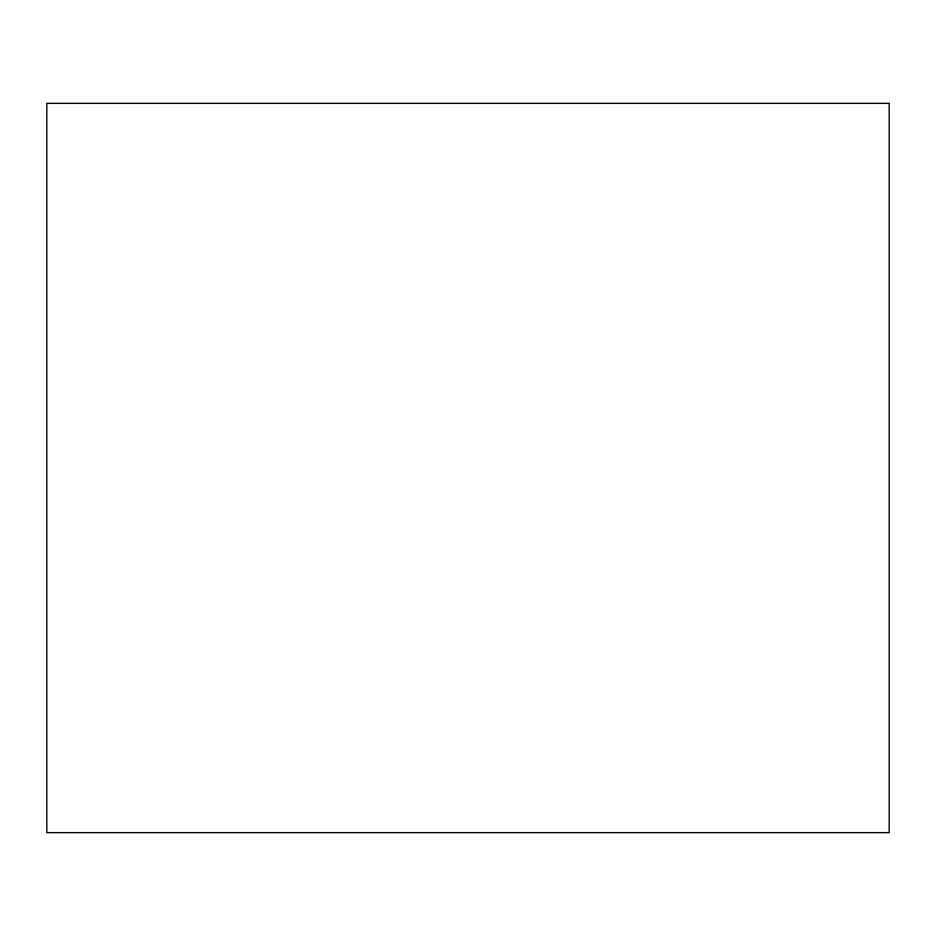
<?xml version="1.0" encoding="UTF-8"?>
<svg xmlns="http://www.w3.org/2000/svg" width="936" height="936" viewBox="0 0 936 936"><rect width="100%" height="100%" fill="white"/><g stroke="black" fill="none" stroke-linecap="round" stroke-linejoin="round"><path stroke-width="1.4" d="M889.2 103.358L46.8 103.358L46.8 832.642L889.2 832.642L889.2 103.358"/></g></svg>
